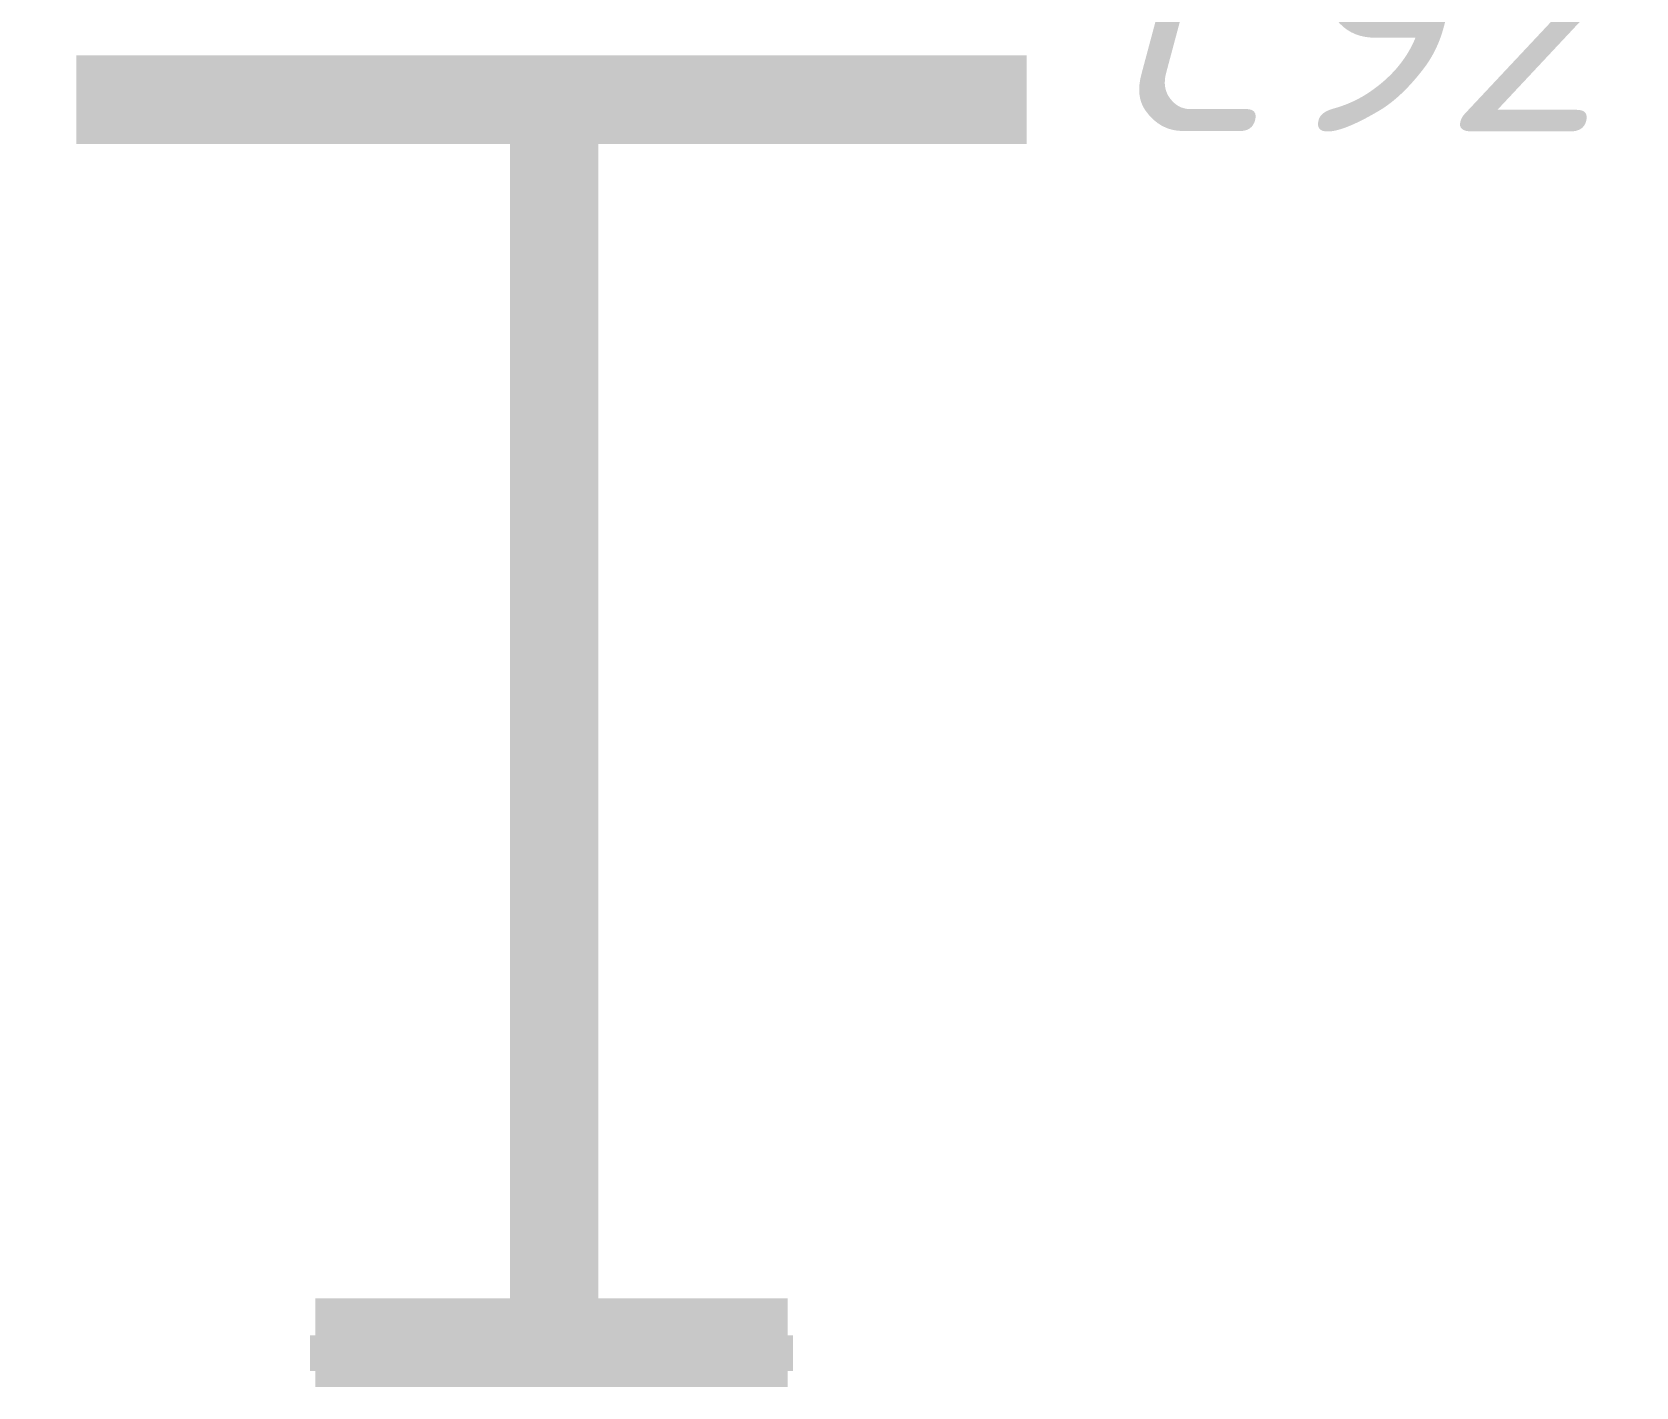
# Model space of a CAD drawing. Header units: inches. Extents: x 0 to 841, y 0 to 594.
# Drawn here: x 785.6 to 799.17, y 317.11 to 328.56 of the extents above; entities that cross this region are included whole.
import ezdxf

# ---------------------------------------------------------------- set-up
doc = ezdxf.new("R2010")
doc.units = ezdxf.units.IN
doc.layers.add('Sheet', color=255, linetype='Continuous')
doc.styles.get("Standard").update_dxf_attribs({"font": 'isocpeui.ttf'})

msp = doc.modelspace()

# ---------------------------------------------------------------- linework, layer by layer
at = {"layer": 'Sheet'}
for points in [[(794.018, 327.994, 0.749, 0.749, 0), (785.978, 327.994, 0.749, 0.749, 0)], [(790.021, 327.994, 0.749, 0.749, 0), (790.021, 322.469, 0.749, 0.749, 0)], [(790.021, 327.5, 0.3, 0.3, 0), (790.021, 322.469, 0.3, 0.3, 0)], [(790.021, 322.469, 0.749, 0.749, 0), (790.021, 317.483, 0.749, 0.749, 0)], [(790.021, 322.469, 0.3, 0.3, 0), (790.021, 317.393, 0.3, 0.3, 0)], [(788, 317.483, 0.749, 0.749, 0), (791.997, 317.483, 0.749, 0.749, 0)], [(787.955, 317.393, 0.3, 0.3, 0), (792.042, 317.393, 0.3, 0.3, 0)]]:
    msp.add_lwpolyline(points, format="xyseb", dxfattribs=at)

# ---------------------------------------------------------------- texts
msp.add_text('C92', height=1.9764, dxfattribs=at).set_placement((794.647, 327.724))

doc.saveas('drawing.dxf')
